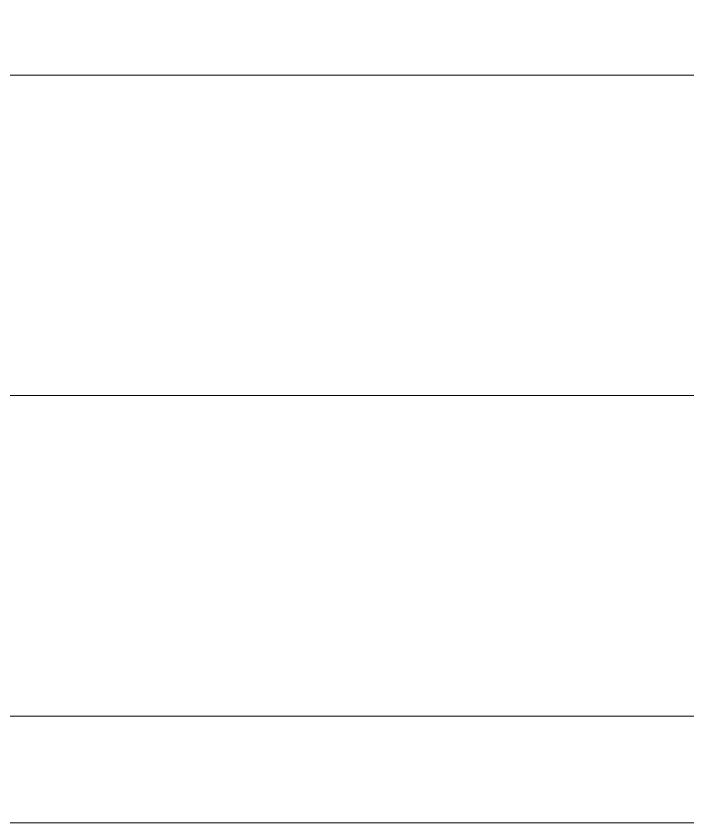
# Model space of a CAD drawing. Header units: inches. Extents: x -3354 to -3, y -8 to 1149.
# Drawn here: x -2836.33 to -2823.75, y 700 to 715.11 of the extents above; entities that cross this region are included whole.
import ezdxf

# ---------------------------------------------------------------- set-up
doc = ezdxf.new("R2010")
doc.units = ezdxf.units.IN
doc.header["$MEASUREMENT"] = 0
doc.layers.add('M-HVAC-DUCT', color=70, linetype='Continuous', lineweight=13)
doc.layers.add('M-HVAC-DUCT-CNTR', color=70, linetype='Continuous', lineweight=13)

msp = doc.modelspace()

# ---------------------------------------------------------------- linework, layer by layer
at = {"layer": 'M-HVAC-DUCT-CNTR', "color": 8}
msp.add_line((-2768.563, 707.998, 464.75), (-2895.969, 707.998, 464.75), dxfattribs=at)

# ---------------------------------------------------------------- meshes
at = {"layer": 'M-HVAC-DUCT', "color": 6}
mesh = msp.add_polyface(dxfattribs=at)
corners = [(-2768.563, 715.998, 471.75), (-2895.969, 715.998, 471.75), (-2895.969, 699.998, 471.75), (-2768.563, 699.998, 471.75)]
mesh.append_faces([[corners[k] for k in face] for face in [(0, 1, 2, 3)]], dxfattribs={"color": 6})
mesh = msp.add_polyface(dxfattribs=at)
corners = [(-2768.563, 699.998, 457.75), (-2895.969, 699.998, 457.75), (-2895.969, 715.998, 457.75), (-2768.563, 715.998, 457.75)]
mesh.append_faces([[corners[k] for k in face] for face in [(0, 1, 2, 3)]], dxfattribs={"color": 6})
mesh = msp.add_polyface(dxfattribs=at)
corners = [(-2768.563, 701.998, 459.75), (-2895.969, 701.998, 459.75), (-2895.969, 713.998, 459.75), (-2768.563, 713.998, 459.75)]
mesh.append_faces([[corners[k] for k in face] for face in [(0, 1, 2, 3)]], dxfattribs={"color": 6})
mesh = msp.add_polyface(dxfattribs=at)
corners = [(-2768.563, 713.998, 459.75), (-2895.969, 713.998, 459.75), (-2895.969, 713.998, 469.75), (-2768.563, 713.998, 469.75)]
mesh.append_faces([[corners[k] for k in face] for face in [(0, 1, 2, 3)]], dxfattribs={"color": 6})
mesh = msp.add_polyface(dxfattribs=at)
corners = [(-2768.563, 713.998, 469.75), (-2895.969, 713.998, 469.75), (-2895.969, 701.998, 469.75), (-2768.563, 701.998, 469.75)]
mesh.append_faces([[corners[k] for k in face] for face in [(0, 1, 2, 3)]], dxfattribs={"color": 6})
mesh = msp.add_polyface(dxfattribs=at)
corners = [(-2768.563, 701.998, 469.75), (-2895.969, 701.998, 469.75), (-2895.969, 701.998, 459.75), (-2768.563, 701.998, 459.75)]
mesh.append_faces([[corners[k] for k in face] for face in [(0, 1, 2, 3)]], dxfattribs={"color": 6})
mesh = msp.add_polyface(dxfattribs=at)
corners = [(-2768.563, 699.998, 471.75), (-2895.969, 699.998, 471.75), (-2895.969, 699.998, 457.75), (-2768.563, 699.998, 457.75)]
mesh.append_faces([[corners[k] for k in face] for face in [(0, 1, 2, 3)]], dxfattribs={"color": 6})

doc.saveas('drawing.dxf')
